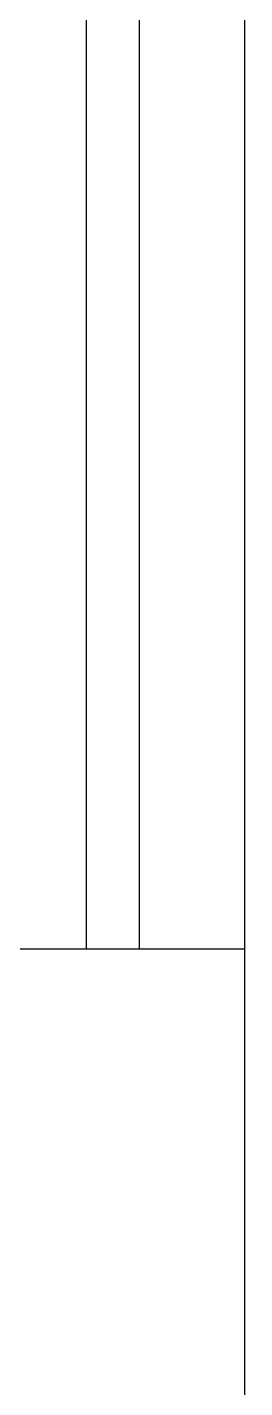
# Model space of a CAD drawing. Header units: millimetres. Extents: x 154.1 to 235.2, y 94.9 to 137.4.
# Drawn here: x 162.83 to 162.954, y 120.276 to 121.051 of the extents above; entities that cross this region are included whole.
import ezdxf

# ---------------------------------------------------------------- set-up
doc = ezdxf.new("R2010")
doc.units = ezdxf.units.MM
doc.header["$LTSCALE"] = 0.05
for name, color, linetype in [('Desnivel', 1, 'Continuous'), ('Janela', 2, 'Continuous'), ('Parede', 5, 'Continuous')]:
    doc.layers.add(name, color=color, linetype=linetype)

msp = doc.modelspace()

# ---------------------------------------------------------------- linework, layer by layer
at = {"layer": 'Desnivel'}
msp.add_line((162.95418, 120.52608), (162.95418, 122.12608), dxfattribs=at)
at = {"layer": 'Janela'}
for p, q in [((162.86418, 120.52608), (162.86418, 122.12608)), ((162.89418, 120.52608), (162.89418, 122.12608))]:
    msp.add_line(p, q, dxfattribs=at)
at = {"layer": 'Parede'}
for p, q in [((162.95418, 120.52608), (162.80418, 120.52608)), ((162.95418, 118.72608), (162.95418, 120.52608))]:
    msp.add_line(p, q, dxfattribs=at)

doc.saveas('drawing.dxf')
